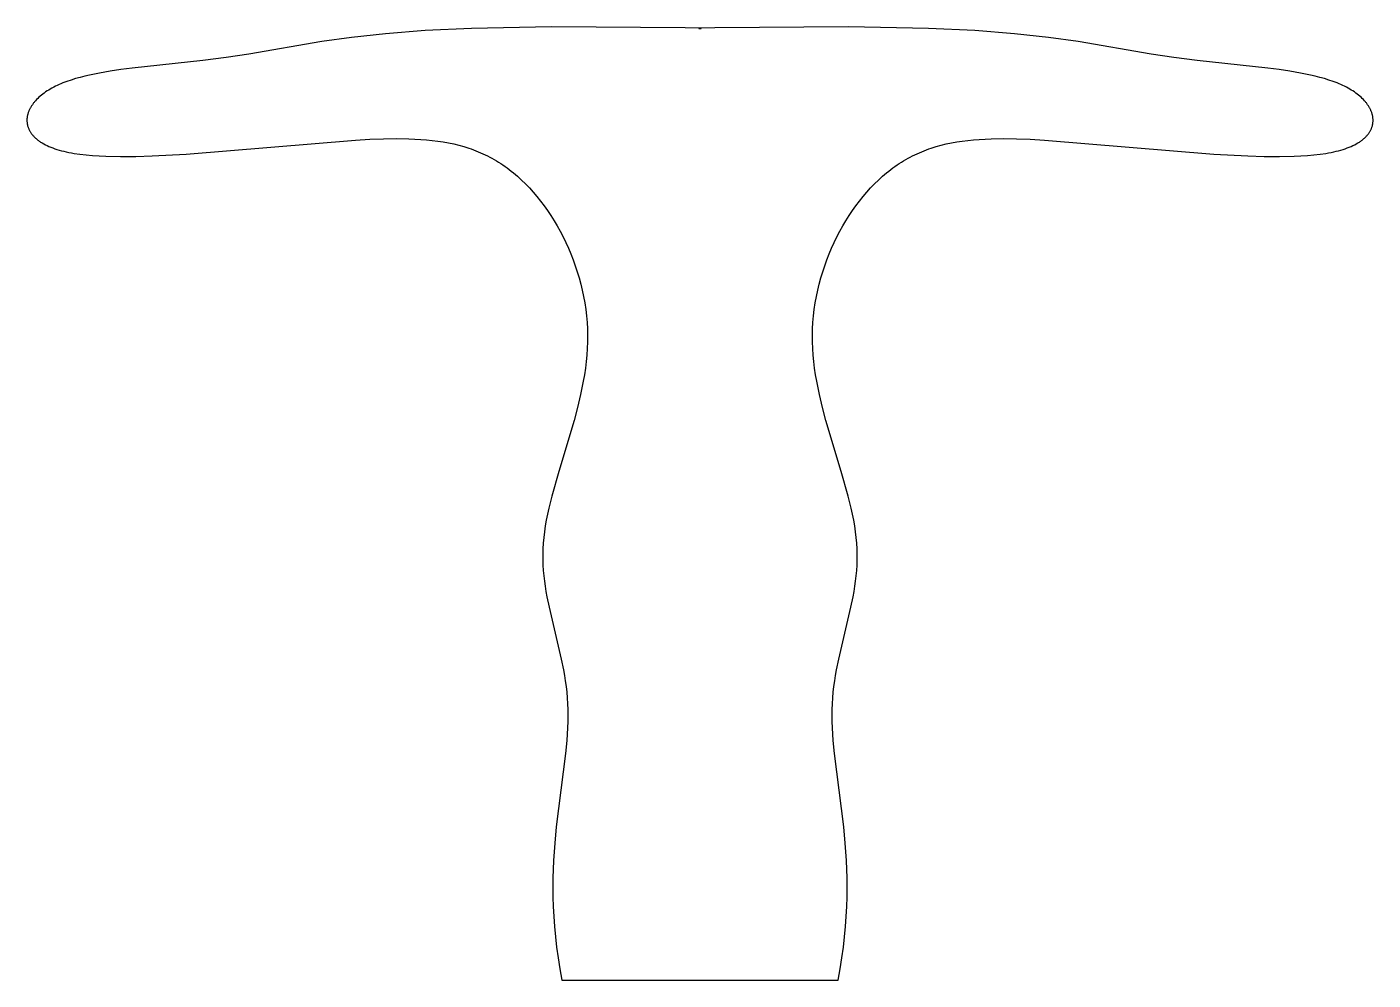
# Model space of a CAD drawing. Header units: inches. Extents: x 5.6 to 48.6, y 51.1 to 81.5.
import ezdxf

# ---------------------------------------------------------------- set-up
doc = ezdxf.new("R2010")
doc.units = ezdxf.units.IN
doc.header["$MEASUREMENT"] = 0
doc.layers.add('Default', color=7, linetype='Continuous', true_color=0x000000)

msp = doc.modelspace()

# ---------------------------------------------------------------- linework, layer by layer
at = {"layer": 'Default'}
msp.add_lwpolyline([(31.528, 51.098), (31.593, 51.454), (31.648, 51.802), (31.695, 52.144), (31.733, 52.478), (31.763, 52.805), (31.785, 53.126), (31.801, 53.44), (31.81, 53.747), (31.813, 54.048), (31.811, 54.343), (31.792, 54.914), (31.756, 55.462), (31.708, 55.988), (31.413, 58.326), (31.37, 58.743), (31.354, 58.946), (31.342, 59.146), (31.334, 59.343), (31.331, 59.536), (31.334, 59.727), (31.342, 59.914), (31.354, 60.1), (31.371, 60.282), (31.392, 60.462), (31.417, 60.641), (31.444, 60.817), (31.475, 60.991), (31.544, 61.335), (31.936, 62.997), (32.003, 63.327), (32.033, 63.492), (32.06, 63.659), (32.083, 63.826), (32.103, 63.995), (32.119, 64.164), (32.13, 64.335), (32.137, 64.508), (32.138, 64.682), (32.133, 64.858), (32.123, 65.036), (32.107, 65.216), (32.084, 65.399), (32.056, 65.583), (32.023, 65.769), (31.985, 65.957), (31.943, 66.147), (31.848, 66.531), (31.625, 67.318), (31.139, 68.947), (31.028, 69.362), (30.929, 69.779), (30.884, 69.988), (30.844, 70.197), (30.807, 70.406), (30.776, 70.616), (30.75, 70.825), (30.729, 71.034), (30.714, 71.244), (30.706, 71.453), (30.705, 71.662), (30.71, 71.87), (30.722, 72.078), (30.741, 72.284), (30.765, 72.49), (30.796, 72.695), (30.833, 72.898), (30.875, 73.099), (30.923, 73.299), (30.976, 73.496), (31.035, 73.692), (31.099, 73.885), (31.167, 74.075), (31.241, 74.263), (31.319, 74.448), (31.402, 74.629), (31.489, 74.808), (31.58, 74.983), (31.675, 75.154), (31.775, 75.321), (31.877, 75.484), (31.984, 75.643), (32.093, 75.797), (32.206, 75.947), (32.322, 76.091), (32.441, 76.231), (32.563, 76.366), (32.687, 76.495), (32.814, 76.618), (32.942, 76.736), (33.073, 76.847), (33.14, 76.901), (33.206, 76.953), (33.274, 77.003), (33.341, 77.052), (33.409, 77.099), (33.478, 77.145), (33.547, 77.189), (33.617, 77.232), (33.687, 77.273), (33.758, 77.313), (33.829, 77.351), (33.901, 77.388), (33.973, 77.423), (34.046, 77.458), (34.12, 77.49), (34.195, 77.522), (34.27, 77.552), (34.345, 77.581), (34.422, 77.608), (34.499, 77.634), (34.655, 77.683), (34.815, 77.727), (34.978, 77.767), (35.144, 77.802), (35.313, 77.832), (35.486, 77.859), (35.662, 77.881), (35.842, 77.899), (36.026, 77.914), (36.215, 77.926), (36.407, 77.933), (36.804, 77.94), (37.22, 77.934), (37.654, 77.919), (38.108, 77.894), (43.522, 77.443), (44.607, 77.385), (45.123, 77.371), (45.615, 77.367), (46.079, 77.377), (46.299, 77.387), (46.511, 77.401), (46.714, 77.418), (46.907, 77.44), (47.09, 77.467), (47.177, 77.481), (47.262, 77.497), (47.344, 77.514), (47.423, 77.533), (47.499, 77.552), (47.573, 77.573), (47.644, 77.594), (47.712, 77.617), (47.777, 77.64), (47.84, 77.665), (47.9, 77.69), (47.958, 77.717), (48.013, 77.744), (48.065, 77.772), (48.115, 77.801), (48.139, 77.815), (48.162, 77.83), (48.185, 77.845), (48.207, 77.861), (48.229, 77.876), (48.249, 77.892), (48.269, 77.908), (48.289, 77.924), (48.308, 77.94), (48.326, 77.956), (48.344, 77.972), (48.361, 77.989), (48.377, 78.006), (48.393, 78.023), (48.409, 78.04), (48.423, 78.057), (48.437, 78.074), (48.451, 78.091), (48.464, 78.109), (48.476, 78.127), (48.487, 78.144), (48.499, 78.162), (48.509, 78.18), (48.519, 78.198), (48.528, 78.217), (48.537, 78.235), (48.545, 78.253), (48.553, 78.272), (48.56, 78.29), (48.566, 78.309), (48.572, 78.328), (48.578, 78.346), (48.582, 78.365), (48.587, 78.384), (48.59, 78.403), (48.593, 78.422), (48.596, 78.441), (48.598, 78.46), (48.599, 78.48), (48.6, 78.499), (48.601, 78.518), (48.6, 78.537), (48.6, 78.557), (48.598, 78.576), (48.597, 78.595), (48.594, 78.615), (48.591, 78.634), (48.588, 78.654), (48.584, 78.673), (48.58, 78.692), (48.575, 78.712), (48.569, 78.731), (48.563, 78.751), (48.557, 78.77), (48.55, 78.789), (48.542, 78.809), (48.534, 78.828), (48.526, 78.847), (48.517, 78.867), (48.507, 78.886), (48.497, 78.905), (48.487, 78.924), (48.476, 78.943), (48.464, 78.962), (48.453, 78.981), (48.44, 79), (48.427, 79.019), (48.414, 79.038), (48.4, 79.056), (48.386, 79.075), (48.371, 79.094), (48.355, 79.112), (48.324, 79.149), (48.29, 79.185), (48.254, 79.221), (48.217, 79.256), (48.177, 79.291), (48.136, 79.326), (48.094, 79.36), (48.049, 79.393), (48.003, 79.426), (47.955, 79.458), (47.906, 79.489), (47.854, 79.52), (47.802, 79.55), (47.747, 79.579), (47.691, 79.608), (47.633, 79.636), (47.574, 79.662), (47.513, 79.688), (47.451, 79.714), (47.323, 79.762), (47.188, 79.808), (47.049, 79.851), (46.904, 79.891), (46.755, 79.929), (46.601, 79.965), (46.281, 80.03), (45.947, 80.087), (45.599, 80.139), (45.24, 80.186), (42.981, 80.427), (42.236, 80.521), (41.514, 80.634), (39.189, 81.035), (38.245, 81.166), (37.157, 81.284), (35.892, 81.382), (34.415, 81.453), (31.861, 81.501), (27.589, 81.474), (27.15, 81.462), (27.1, 81.459), (27.086, 81.458), (27.083, 81.457), (27.081, 81.457), (27.079, 81.457), (27.078, 81.456), (27.077, 81.456), (27.076, 81.456), (27.076, 81.456), (27.077, 81.455), (27.078, 81.455), (27.079, 81.455), (27.081, 81.455), (27.083, 81.454), (27.089, 81.454), (27.097, 81.454), (27.117, 81.453), (27.138, 81.454), (27.146, 81.454), (27.152, 81.454), (27.154, 81.455), (27.156, 81.455), (27.157, 81.455), (27.158, 81.455), (27.158, 81.456), (27.158, 81.456), (27.158, 81.456), (27.157, 81.456), (27.156, 81.457), (27.154, 81.457), (27.152, 81.457), (27.149, 81.458), (27.134, 81.459), (27.085, 81.462), (26.646, 81.474), (22.374, 81.501), (19.82, 81.453), (18.342, 81.382), (17.077, 81.284), (15.99, 81.166), (15.046, 81.035), (12.721, 80.634), (11.999, 80.521), (11.254, 80.427), (8.994, 80.186), (8.636, 80.139), (8.288, 80.087), (7.953, 80.03), (7.633, 79.965), (7.48, 79.929), (7.33, 79.891), (7.186, 79.851), (7.046, 79.808), (6.912, 79.762), (6.784, 79.714), (6.721, 79.688), (6.661, 79.662), (6.602, 79.636), (6.544, 79.608), (6.488, 79.579), (6.433, 79.55), (6.38, 79.52), (6.329, 79.489), (6.28, 79.458), (6.232, 79.426), (6.186, 79.393), (6.141, 79.36), (6.098, 79.326), (6.057, 79.291), (6.018, 79.256), (5.981, 79.221), (5.945, 79.185), (5.911, 79.149), (5.879, 79.112), (5.864, 79.094), (5.849, 79.075), (5.835, 79.056), (5.821, 79.038), (5.808, 79.019), (5.795, 79), (5.782, 78.981), (5.77, 78.962), (5.759, 78.943), (5.748, 78.924), (5.737, 78.905), (5.727, 78.886), (5.718, 78.867), (5.709, 78.847), (5.7, 78.828), (5.692, 78.809), (5.685, 78.789), (5.678, 78.77), (5.671, 78.751), (5.666, 78.731), (5.66, 78.712), (5.655, 78.692), (5.651, 78.673), (5.647, 78.654), (5.643, 78.634), (5.641, 78.615), (5.638, 78.595), (5.636, 78.576), (5.635, 78.557), (5.635, 78.537), (5.634, 78.518), (5.635, 78.499), (5.636, 78.48), (5.637, 78.46), (5.639, 78.441), (5.642, 78.422), (5.645, 78.403), (5.648, 78.384), (5.653, 78.365), (5.657, 78.346), (5.663, 78.328), (5.669, 78.309), (5.675, 78.29), (5.682, 78.272), (5.69, 78.253), (5.698, 78.235), (5.707, 78.217), (5.716, 78.198), (5.726, 78.18), (5.736, 78.162), (5.747, 78.144), (5.759, 78.127), (5.771, 78.109), (5.784, 78.091), (5.798, 78.074), (5.812, 78.057), (5.826, 78.04), (5.842, 78.023), (5.857, 78.006), (5.874, 77.989), (5.891, 77.972), (5.909, 77.956), (5.927, 77.94), (5.946, 77.924), (5.965, 77.908), (5.986, 77.892), (6.006, 77.876), (6.028, 77.861), (6.05, 77.845), (6.072, 77.83), (6.096, 77.815), (6.12, 77.801), (6.169, 77.772), (6.222, 77.744), (6.277, 77.717), (6.334, 77.69), (6.395, 77.665), (6.457, 77.64), (6.523, 77.617), (6.591, 77.594), (6.662, 77.573), (6.736, 77.552), (6.812, 77.533), (6.891, 77.514), (6.973, 77.497), (7.058, 77.481), (7.145, 77.467), (7.328, 77.44), (7.521, 77.418), (7.724, 77.401), (7.935, 77.387), (8.156, 77.377), (8.62, 77.367), (9.112, 77.371), (9.628, 77.385), (10.713, 77.443), (16.126, 77.894), (16.581, 77.919), (17.015, 77.934), (17.431, 77.94), (17.828, 77.933), (18.02, 77.926), (18.208, 77.914), (18.392, 77.899), (18.573, 77.881), (18.749, 77.859), (18.922, 77.832), (19.091, 77.802), (19.257, 77.767), (19.42, 77.727), (19.579, 77.683), (19.736, 77.634), (19.813, 77.608), (19.889, 77.581), (19.965, 77.552), (20.04, 77.522), (20.115, 77.49), (20.188, 77.458), (20.262, 77.423), (20.334, 77.388), (20.406, 77.351), (20.477, 77.313), (20.548, 77.273), (20.618, 77.232), (20.688, 77.189), (20.757, 77.145), (20.826, 77.099), (20.894, 77.052), (20.961, 77.003), (21.028, 76.953), (21.095, 76.901), (21.161, 76.847), (21.292, 76.736), (21.421, 76.618), (21.548, 76.495), (21.672, 76.366), (21.794, 76.231), (21.913, 76.091), (22.029, 75.947), (22.142, 75.797), (22.251, 75.643), (22.358, 75.484), (22.46, 75.321), (22.559, 75.154), (22.655, 74.983), (22.746, 74.808), (22.833, 74.629), (22.916, 74.448), (22.994, 74.263), (23.067, 74.075), (23.136, 73.885), (23.2, 73.692), (23.259, 73.496), (23.312, 73.299), (23.36, 73.099), (23.402, 72.898), (23.439, 72.695), (23.469, 72.49), (23.494, 72.284), (23.512, 72.078), (23.524, 71.87), (23.53, 71.662), (23.528, 71.453), (23.52, 71.244), (23.506, 71.034), (23.485, 70.825), (23.459, 70.616), (23.428, 70.406), (23.391, 70.197), (23.351, 69.988), (23.306, 69.779), (23.206, 69.362), (23.096, 68.947), (22.61, 67.318), (22.387, 66.531), (22.292, 66.147), (22.25, 65.957), (22.212, 65.769), (22.179, 65.583), (22.151, 65.399), (22.128, 65.216), (22.112, 65.036), (22.101, 64.858), (22.097, 64.682), (22.098, 64.508), (22.105, 64.335), (22.116, 64.164), (22.132, 63.995), (22.151, 63.826), (22.175, 63.659), (22.202, 63.492), (22.232, 63.327), (22.299, 62.997), (22.691, 61.335), (22.76, 60.991), (22.79, 60.817), (22.818, 60.641), (22.843, 60.462), (22.864, 60.282), (22.881, 60.1), (22.893, 59.914), (22.901, 59.727), (22.903, 59.536), (22.901, 59.343), (22.893, 59.146), (22.881, 58.946), (22.864, 58.743), (22.822, 58.326), (22.527, 55.988), (22.479, 55.462), (22.443, 54.914), (22.424, 54.343), (22.422, 54.048), (22.425, 53.747), (22.434, 53.44), (22.45, 53.126), (22.472, 52.805), (22.502, 52.478), (22.54, 52.144), (22.587, 51.802), (22.642, 51.454), (22.706, 51.098)], close=True, dxfattribs=at)

doc.saveas('drawing.dxf')
